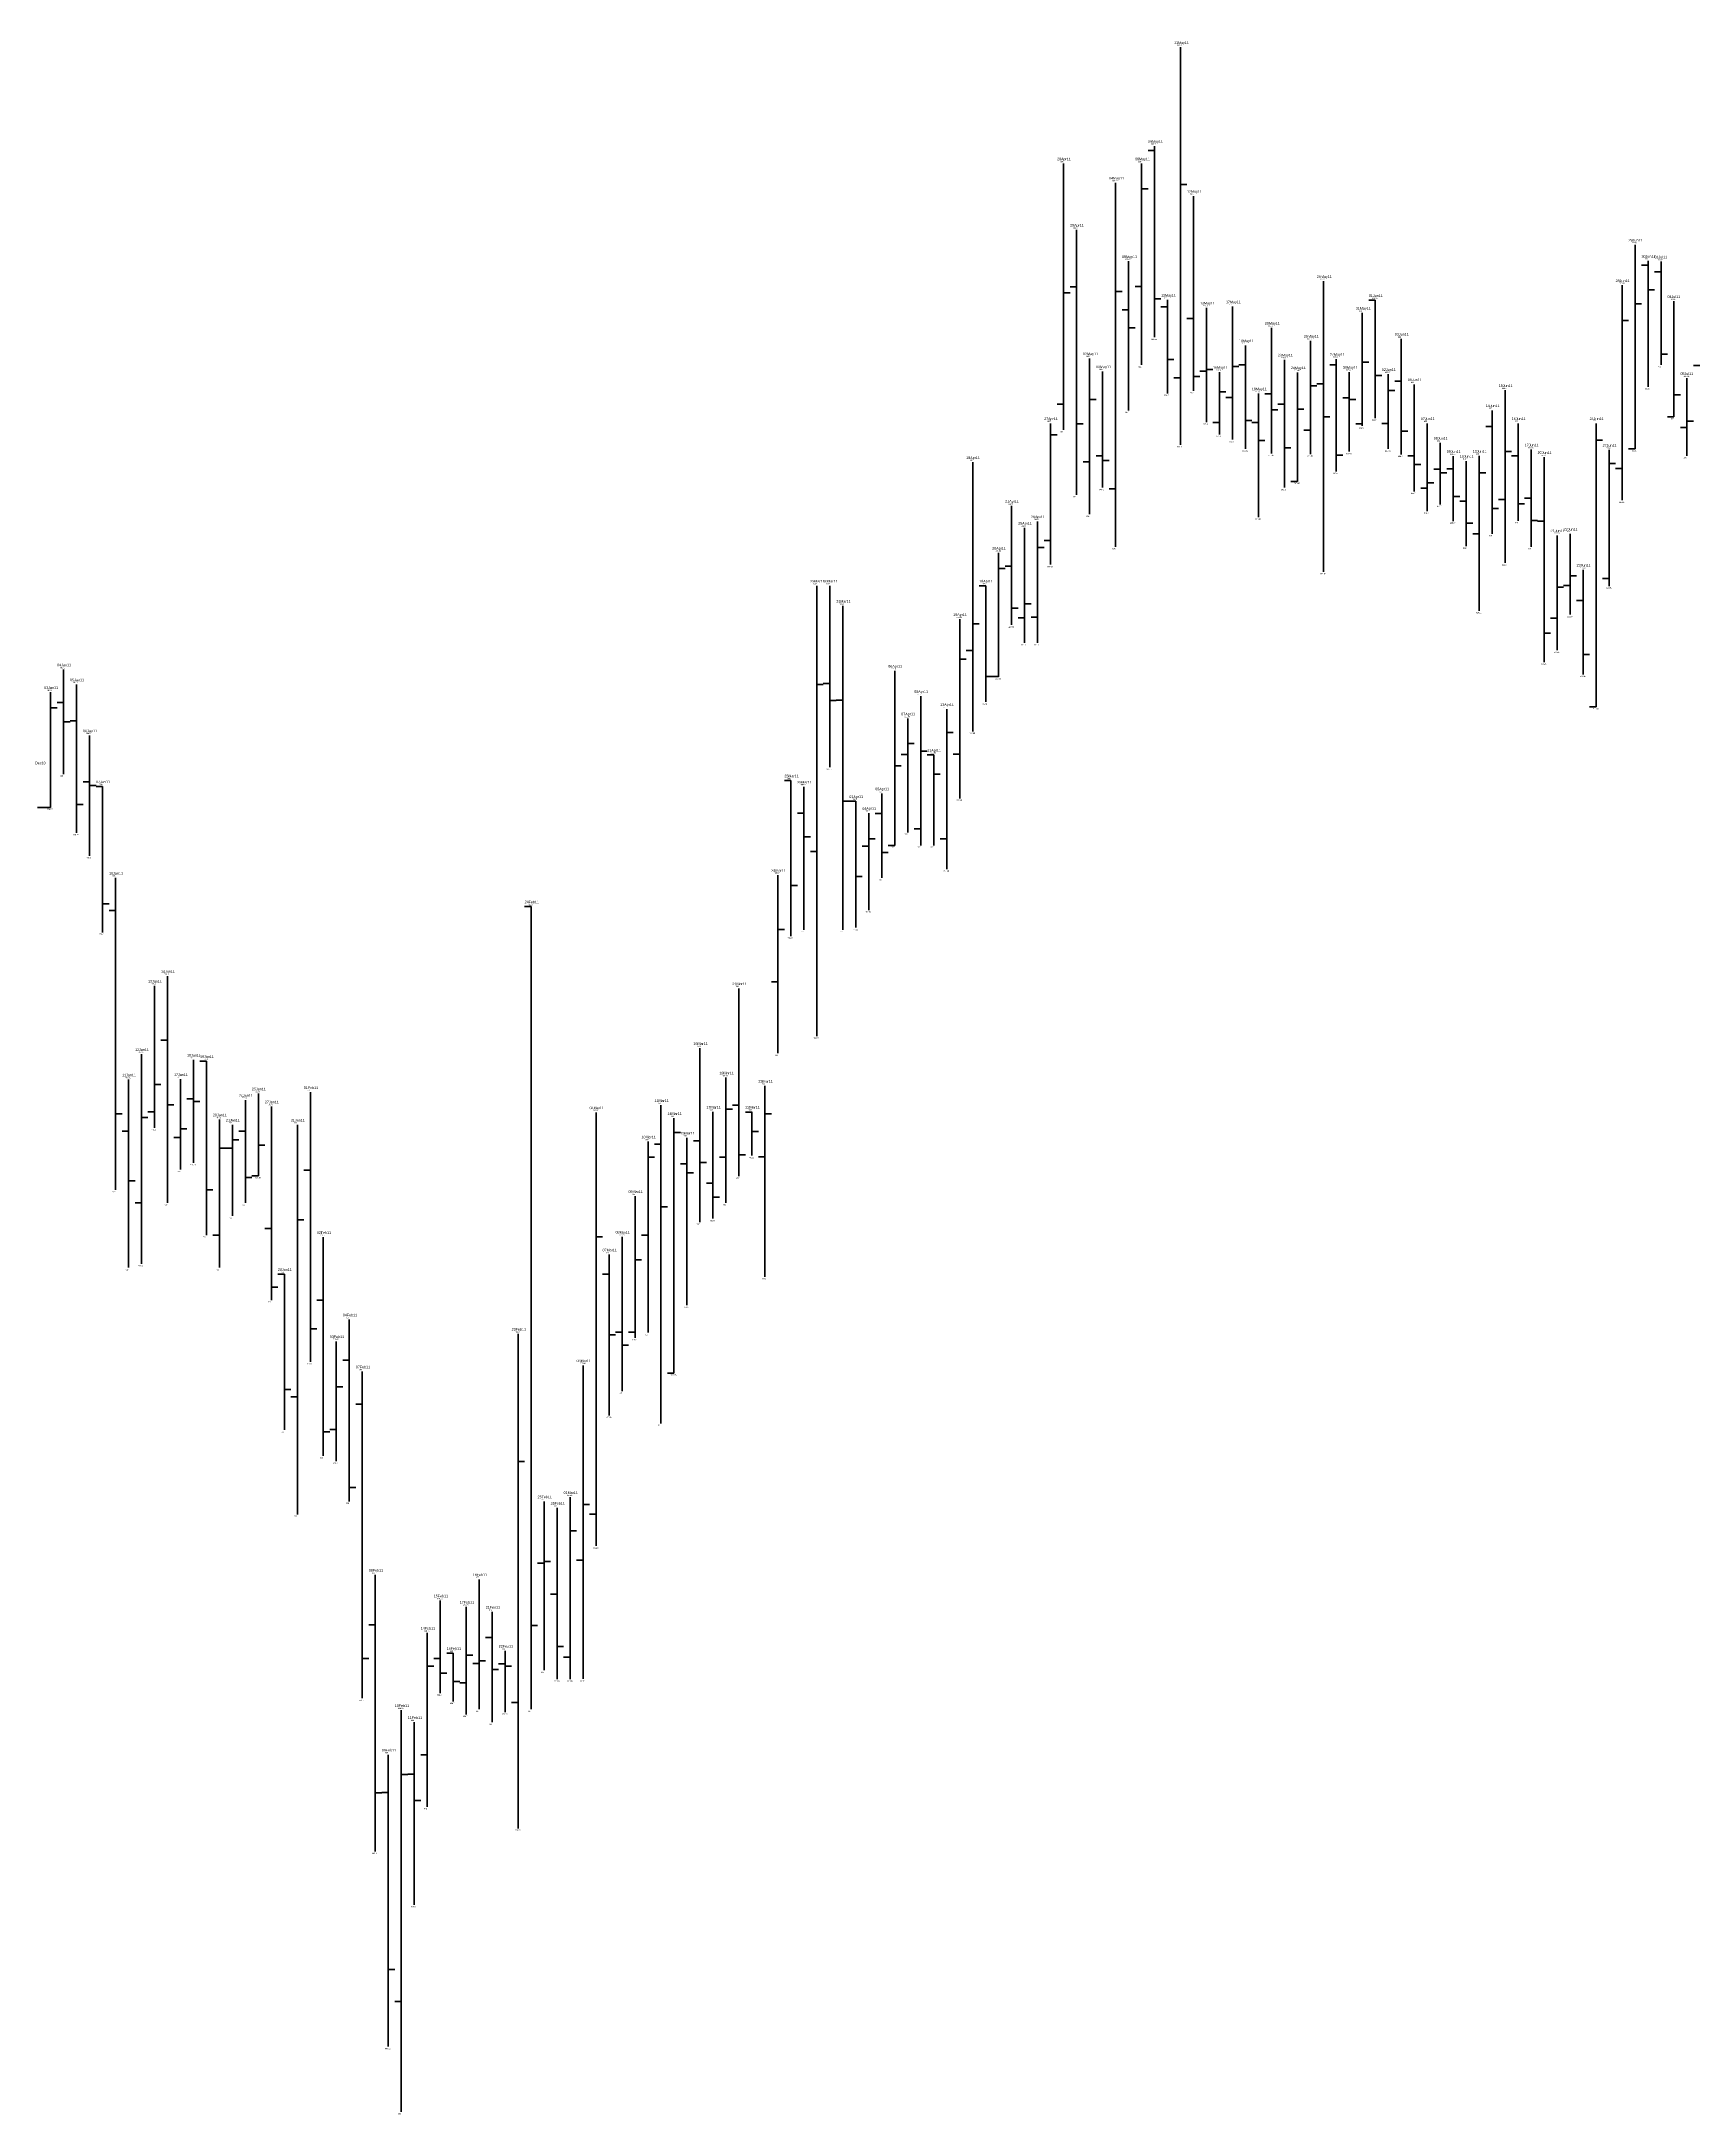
# Model space of a CAD drawing. Header units: inches. Extents: x 0 to 30000, y -20 to 2443.
# Drawn here: x 3976.3 to 4103.5, y 297.3 to 456.9 of the extents above; entities that cross this region are included whole.
import ezdxf

# ---------------------------------------------------------------- set-up
doc = ezdxf.new("R2010")
doc.units = ezdxf.units.IN
doc.header["$MEASUREMENT"] = 0
for name, color, linetype in [('DATE', 7, 'Continuous'), ('Graph', 7, 'Continuous'), ('Rate', 7, 'Continuous')]:
    doc.layers.add(name, color=color, linetype=linetype)
doc.styles.get("Standard").update_dxf_attribs({"font": 'arial.ttf'})

msp = doc.modelspace()

# ---------------------------------------------------------------- linework, layer by layer
at = {"layer": 'Graph', "color": 3, "lineweight": 35}
for p, q in [((4064, 456.45), (4064, 425.85)), ((4055, 447.5), (4055, 427)), ((4061, 447.5), (4061, 432)), ((4059, 446.025), (4059, 418)), ((4061, 445.55), (4061.5, 445.55)), ((4064, 445.875), (4064.5, 445.875)), ((4099, 441.25), (4099, 425.55)), ((4055, 437.55), (4055.5, 437.55)), ((4059, 437.65), (4059.5, 437.65)), ((4061, 438.025), (4060.5, 438.025)), ((4098, 438.125), (4098, 421.575)), ((4066, 436.4), (4066, 427.6)), ((4068, 436.5), (4068, 426.25)), ((4078, 436), (4078, 427.3)), ((4099, 436.7), (4099.5, 436.7)), ((4102, 436.9), (4102, 428)), ((4098, 435.425), (4098.5, 435.425)), ((4074, 433.85), (4074, 425.125)), ((4057, 432.5), (4057, 420.5)), ((4064, 431), (4063.5, 431)), ((4066, 431.525), (4065.5, 431.525)), ((4066, 431.65), (4066.5, 431.65)), ((4067, 431.45), (4067, 426.65)), ((4068, 431.875), (4068.5, 431.875)), ((4073, 431.425), (4073, 423.025)), ((4078, 432.2), (4078.5, 432.2)), ((4080, 431.275), (4080, 425.525)), ((4103, 430.975), (4103, 425)), ((4067, 429.925), (4067.5, 429.925)), ((4068, 429.5), (4067.5, 429.5)), ((4074, 430.4), (4074.5, 430.4)), ((4080, 430.025), (4080.5, 430.025)), ((4089, 430.05), (4089, 416.75)), ((4102, 429.7), (4102.5, 429.7)), ((4055, 428.975), (4054.5, 428.975)), ((4057, 429.325), (4057.5, 429.325)), ((4073, 428.6), (4073.5, 428.6)), ((4102, 428), (4101.5, 428)), ((4054, 427.5), (4054, 416.625)), ((4054, 426.625), (4054.5, 426.625)), ((4067, 427.575), (4066.5, 427.575)), ((4074, 426.975), (4073.5, 426.975)), ((4078, 427.45), (4077.5, 427.45)), ((4080, 427.5), (4079.5, 427.5)), ((4083, 427.5), (4083, 420.75)), ((4096, 427.5), (4096, 405.675)), ((4096, 426.2), (4096.5, 426.2)), ((4103, 427.175), (4102.5, 427.175)), ((4103, 427.675), (4103.5, 427.675)), ((4087, 425), (4087, 413.075)), ((4089, 425.325), (4089.5, 425.325)), ((4097, 425.45), (4097, 414.975)), ((4099, 425.55), (4098.5, 425.55)), ((4048, 424.5), (4048, 403.775)), ((4057, 424.525), (4056.5, 424.525)), ((4073, 423.025), (4072.5, 423.025)), ((4087, 423.7), (4087.5, 423.7)), ((4097, 424.4), (4097.5, 424.4)), ((4098, 424.025), (4097.5, 424.025)), ((4059, 422.45), (4058.5, 422.45)), ((4083, 422.5), (4082.5, 422.5)), ((4083, 422.925), (4083.5, 422.925)), ((4089, 421.625), (4088.5, 421.625)), ((4053, 419.95), (4053, 410.6)), ((4052, 419.45), (4052, 410.6)), ((4054, 418.475), (4053.5, 418.475)), ((4087, 419), (4086.5, 419)), ((4093, 418.875), (4093, 410.025)), ((4094, 419), (4094, 412.775)), ((4050, 417.525), (4050, 407.975)), ((4053, 417.95), (4053.5, 417.95)), ((4036, 415), (4036, 380.325)), ((4050, 416.325), (4050.5, 416.325)), ((4094, 415.025), (4093.5, 415.025)), ((4094, 415.75), (4094.5, 415.75)), ((4097, 415.55), (4096.5, 415.55)), ((4052, 413.6), (4052.5, 413.6)), ((4093, 414.9), (4093.5, 414.9)), ((4047, 412.425), (4047, 398.625)), ((4048, 412.075), (4048.5, 412.075)), ((4052, 412.525), (4051.5, 412.525)), ((4053, 412.575), (4052.5, 412.575)), ((4093, 412.5), (4092.5, 412.5)), ((4047, 409.35), (4047.5, 409.35)), ((4048, 410), (4047.5, 410)), ((4036, 407.4), (4036.5, 407.4)), ((4042, 408.45), (4042, 395)), ((4050, 408), (4049.5, 408)), ((3977, 406.8), (3977, 397.925)), ((3977, 405.6), (3977.5, 405.6)), ((4044, 406.5), (4044, 395)), ((4046, 405.5), (4046, 393.175)), ((4096, 405.675), (4095.5, 405.675)), ((4043, 404.775), (4043, 396)), ((4043, 402.85), (4043.5, 402.85)), ((4044, 402.25), (4044.5, 402.25)), ((4046, 403.7), (4046.5, 403.7)), ((4042, 401.125), (4042.5, 401.125)), ((4043, 402), (4042.5, 402)), ((4047, 402.025), (4046.5, 402.025)), ((3977, 397.925), (3976.5, 397.925)), ((4040, 397.5), (4040, 390.025)), ((4044, 396.275), (4043.5, 396.275)), ((4036, 394.525), (4035.5, 394.525)), ((4040, 394.95), (4039.5, 394.95)), ((4040, 395.525), (4040.5, 395.525)), ((4042, 395), (4041.5, 395)), ((4046, 395.525), (4045.5, 395.525)), ((4033, 392.725), (4033, 379)), ((4033, 388.525), (4033.5, 388.525)), ((3985, 384.2), (3985, 373.25)), ((4033, 384.5), (4032.5, 384.5)), ((3984, 378.925), (3984, 362.8)), ((3987, 377), (3987, 370.05)), ((4029, 377.125), (4029, 367.5)), ((3985, 376.6), (3985.5, 376.6)), ((3993, 375.9), (3993, 369.575)), ((4032, 376.5), (4032, 361.8)), ((3984, 374.05), (3984.5, 374.05)), ((3985, 374.5), (3984.5, 374.5)), ((3990, 373.9), (3990, 362.5)), ((3991, 373.5), (3991, 366.5)), ((3996, 373.5), (3996, 343.5)), ((4019, 374.45), (4019, 341.075)), ((4025, 374), (4025, 354.375)), ((4029, 374.7), (4029.5, 374.7)), ((4032, 374.35), (4032.5, 374.35)), ((3987, 372.525), (3986.5, 372.525)), ((3987, 373.175), (3987.5, 373.175)), ((3991, 372.35), (3991.5, 372.35)), ((3993, 371.925), (3993.5, 371.925)), ((4023, 372.2), (4023, 357.5)), ((4025, 372.9), (4025.5, 372.9)), ((3990, 371.7), (3990.5, 371.7)), ((3991, 371.7), (3990.5, 371.7)), ((4023, 371), (4023.5, 371)), ((4029, 371), (4028.5, 371)), ((4032, 371.025), (4031.5, 371.025)), ((3993, 369.575), (3992.5, 369.575)), ((3984, 367.5), (3983.5, 367.5)), ((4022, 368), (4022, 357.1)), ((3996, 366.175), (3996.5, 366.175)), ((3990, 365), (3989.5, 365)), ((4019, 364.875), (4019.5, 364.875)), ((4023, 365), (4022.5, 365)), ((4022, 363.1), (4022.5, 363.1)), ((4022, 357.525), (4021.5, 357.525)), ((3999, 356.825), (3999, 347.6)), ((4013, 357.4), (4013, 319.325)), ((4018, 354.975), (4018, 330.85)), ((4025, 354.375), (4024.5, 354.375)), ((3999, 353.325), (3999.5, 353.325)), ((3996, 352.55), (3995.5, 352.55)), ((3999, 350.05), (3998.5, 350.05)), ((4013, 347.575), (4013.5, 347.575)), ((4017, 344.825), (4017, 330.825)), ((4015, 344.5), (4015, 331.5)), ((4018, 344.275), (4018.5, 344.275)), ((4019, 343.525), (4018.5, 343.525)), ((4017, 342.225), (4017.5, 342.225)), ((4018, 339.975), (4017.5, 339.975)), ((4010, 338.5), (4010, 328.5)), ((4015, 339.75), (4014.5, 339.75)), ((4015, 339.875), (4015.5, 339.875)), ((4009, 336.375), (4009, 328.1)), ((4006, 334.375), (4006, 321)), ((4009, 332.675), (4009.5, 332.675)), ((4010, 332.025), (4009.5, 332.025)), ((4010, 332.225), (4010.5, 332.225)), ((4017, 332.5), (4016.5, 332.5)), ((4006, 331.825), (4006.5, 331.825)), ((4009, 330.525), (4008.5, 330.525)), ((4013, 329.025), (4012.5, 329.025)), ((4004, 328.425), (4004, 297.5)), ((4006, 325), (4005.5, 325)), ((4004, 323.475), (4004.5, 323.475)), ((4004, 306), (4003.5, 306))]:
    msp.add_line(p, q, dxfattribs=at)
at = {"layer": 'Graph', "color": 1, "lineweight": 35}
for p, q in [((4062, 448.5), (4061.5, 448.5)), ((4062, 448.85), (4062, 434.125)), ((4065, 445), (4065, 430)), ((4056, 442.4), (4056, 422)), ((4060, 439.975), (4060, 428.5)), ((4100, 439.675), (4099.5, 439.675)), ((4100, 440), (4100, 430.3)), ((4101, 439.175), (4100.5, 439.175)), ((4101, 439.95), (4101, 432)), ((4056, 438), (4055.5, 438)), ((4075, 438.45), (4075, 416.075)), ((4100, 437.775), (4100.5, 437.775)), ((4060, 436.25), (4059.5, 436.25)), ((4062, 437.075), (4062.5, 437.075)), ((4063, 436.475), (4062.5, 436.475)), ((4063, 437), (4063, 429.8)), ((4079, 436.975), (4078.5, 436.975)), ((4079, 436.975), (4079, 427.9)), ((4060, 434.85), (4060.5, 434.85)), ((4065, 435.575), (4064.5, 435.575)), ((4071, 434.85), (4071, 425.175)), ((4069, 433.5), (4069, 425.525)), ((4081, 434), (4081, 425.1)), ((4101, 432.825), (4101.5, 432.825)), ((4058, 431.5), (4058, 422.55)), ((4063, 432.425), (4063.5, 432.425)), ((4065, 431.1), (4065.5, 431.1)), ((4069, 432), (4068.5, 432)), ((4072, 432.4), (4072, 422.55)), ((4076, 432), (4075.5, 432)), ((4076, 432.45), (4076, 423.8)), ((4077, 431.45), (4077, 425.325)), ((4079, 431.175), (4079.5, 431.175)), ((4104, 431.95), (4103.5, 431.95)), ((4070, 429.8), (4070, 420.275)), ((4071, 429.775), (4070.5, 429.775)), ((4075, 430.55), (4074.5, 430.55)), ((4077, 429.475), (4076.5, 429.475)), ((4081, 430.75), (4080.5, 430.75)), ((4082, 430.5), (4082, 422.25)), ((4071, 428.55), (4071.5, 428.55)), ((4072, 428.975), (4071.5, 428.975)), ((4075, 428), (4075.5, 428)), ((4077, 429.325), (4077.5, 429.325)), ((4088, 428.5), (4088, 419)), ((4056, 427.45), (4056.5, 427.45)), ((4069, 427.725), (4069.5, 427.725)), ((4070, 427.575), (4069.5, 427.575)), ((4070, 426.175), (4070.5, 426.175)), ((4081, 426.9), (4081.5, 426.9)), ((4088, 427.25), (4087.5, 427.25)), ((4090, 427.5), (4090, 420)), ((4058, 425), (4057.5, 425)), ((4058, 424.65), (4058.5, 424.65)), ((4072, 425.625), (4072.5, 425.625)), ((4076, 425.05), (4076.5, 425.05)), ((4082, 425), (4081.5, 425)), ((4084, 426), (4084, 421.25)), ((4085, 424.975), (4085, 419.975)), ((4086, 424.6), (4086, 418.05)), ((4090, 425), (4089.5, 425)), ((4091, 425.475), (4091, 418)), ((4092, 424.9), (4092, 409.125)), ((4082, 424.325), (4082.5, 424.325)), ((4084, 423.975), (4083.5, 423.975)), ((4084, 423.7), (4084.5, 423.7)), ((4085, 424), (4084.5, 424)), ((4085, 421.875), (4085.5, 421.875)), ((4086, 421.5), (4085.5, 421.5)), ((4091, 421.75), (4090.5, 421.75)), ((4051, 421.15), (4051, 411.975)), ((4086, 419.825), (4086.5, 419.825)), ((4088, 420.95), (4088.5, 420.95)), ((4090, 421.3), (4090.5, 421.3)), ((4091, 420.025), (4091.5, 420.025)), ((4092, 419.975), (4091.5, 419.975)), ((4037, 415), (4037, 401.025)), ((4049, 415), (4048.5, 415)), ((4049, 415), (4049, 406.05)), ((4051, 416.5), (4050.5, 416.5)), ((4095, 416.225), (4095, 408.175)), ((4038, 413.45), (4038, 388.5)), ((4095, 413.85), (4094.5, 413.85)), ((4051, 413.275), (4051.5, 413.275)), ((4092, 411.35), (4092.5, 411.35)), ((4095, 409.7), (4095.5, 409.7)), ((3978, 408.55), (3978, 400.5)), ((3979, 407.4), (3979, 395.975)), ((4037, 407.475), (4036.5, 407.475)), ((4049, 408), (4049.5, 408)), ((3978, 406), (3977.5, 406)), ((4037, 406.15), (4037.5, 406.15)), ((4038, 406.175), (4037.5, 406.175)), ((3978, 404.525), (3978.5, 404.525)), ((3979, 404.6), (3978.5, 404.6)), ((3980, 403.475), (3980, 394.2)), ((4045, 401.975), (4044.5, 401.975)), ((4045, 401.975), (4045, 395)), ((3980, 399.9), (3979.5, 399.9)), ((3980, 399.625), (3980.5, 399.625)), ((3981, 399.55), (3980.5, 399.55)), ((3981, 399.55), (3981, 388.3)), ((4034, 400), (4033.5, 400)), ((4034, 400), (4034, 388.025)), ((4035, 399.525), (4035, 388.5)), ((4045, 400.5), (4045.5, 400.5)), ((3976, 397.925), (3976.5, 397.925)), ((3979, 398.15), (3979.5, 398.15)), ((4035, 397.5), (4034.5, 397.5)), ((4038, 398.4), (4038.5, 398.4)), ((4039, 398.4), (4038.5, 398.4)), ((4039, 398.4), (4039, 388.675)), ((4041, 397.45), (4040.5, 397.45)), ((4041, 399), (4041, 392.5)), ((4035, 395.675), (4035.5, 395.675)), ((4041, 394.45), (4041.5, 394.45)), ((3982, 392.5), (3982, 368.5)), ((4034, 391.925), (4034.5, 391.925)), ((4039, 392.6), (4039.5, 392.6)), ((3981, 390.5), (3981.5, 390.5)), ((3982, 390), (3981.5, 390)), ((4014, 390.3), (4013.5, 390.3)), ((4014, 390.3), (4014, 328.5)), ((3986, 384.95), (3986, 367.5)), ((4030, 384), (4030, 369.55)), ((3986, 380), (3985.5, 380)), ((3988, 378.5), (3988, 370.575)), ((3989, 378.4), (3988.5, 378.4)), ((3989, 378.4), (3989, 365)), ((4027, 379.4), (4027, 366)), ((3983, 376.975), (3983, 362.5)), ((3988, 375.5), (3987.5, 375.5)), ((3988, 375.3), (3988.5, 375.3)), ((3992, 375.4), (3992, 367.5)), ((3997, 376), (3997, 355.25)), ((3982, 374.35), (3982.5, 374.35)), ((3986, 375.025), (3986.5, 375.025)), ((3994, 374.9), (3994, 360)), ((4024, 375), (4024, 350.5)), ((4028, 374.5), (4028, 366.275)), ((4030, 375), (4029.5, 375)), ((4031, 374.475), (4030.5, 374.475)), ((4031, 374.5), (4031, 371.125)), ((3983, 373), (3982.5, 373)), ((3992, 373), (3991.5, 373)), ((4024, 372), (4023.5, 372)), ((4026, 372.5), (4026, 359.6)), ((4027, 372.25), (4026.5, 372.25)), ((4031, 372.975), (4031.5, 372.975)), ((4026, 370.5), (4025.5, 370.5)), ((4027, 370.6), (4027.5, 370.6)), ((4030, 371.175), (4030.5, 371.175)), ((3983, 369.175), (3983.5, 369.175)), ((3992, 369.45), (3992.5, 369.45)), ((3997, 370), (3996.5, 370)), ((4026, 369.8), (4026.5, 369.8)), ((4028, 369), (4027.5, 369)), ((3989, 368.5), (3989.5, 368.5)), ((4024, 367.175), (4024.5, 367.175)), ((4028, 367.925), (4028.5, 367.925)), ((3994, 365.5), (3993.5, 365.5)), ((3998, 364.85), (3998, 348)), ((4021, 364.875), (4021, 353)), ((4020, 363.5), (4020, 351.125)), ((3994, 361), (3994.5, 361)), ((3995, 362), (3994.5, 362)), ((3995, 362), (3995, 350)), ((4020, 362), (4019.5, 362)), ((3998, 360), (3997.5, 360)), ((3997, 357.8), (3997.5, 357.8)), ((4000, 358.5), (4000, 344.5)), ((4021, 357.525), (4020.5, 357.525)), ((4020, 357.325), (4020.5, 357.325)), ((4021, 356.525), (4021.5, 356.525)), ((4000, 355.375), (3999.5, 355.375)), ((4001, 354.5), (4001, 329.35)), ((3995, 353.125), (3995.5, 353.125)), ((4001, 352), (4000.5, 352)), ((3998, 349.85), (3998.5, 349.85)), ((4000, 345.575), (4000.5, 345.575)), ((4016, 344), (4016, 330.825)), ((4002, 338.85), (4002, 317.55)), ((4007, 336.875), (4007, 329.75)), ((4016, 337.35), (4015.5, 337.35)), ((4011, 336), (4011, 327.5)), ((4002, 335), (4001.5, 335)), ((4011, 334.025), (4010.5, 334.025)), ((4014, 334.95), (4014.5, 334.95)), ((4001, 332.4), (4001.5, 332.4)), ((4007, 332.4), (4006.5, 332.4)), ((4008, 332.825), (4007.5, 332.825)), ((4008, 332.825), (4008, 329.1)), ((4012, 332), (4011.5, 332)), ((4012, 333), (4012, 328.275)), ((4016, 333.325), (4016.5, 333.325)), ((4007, 331.275), (4007.5, 331.275)), ((4008, 330.625), (4008.5, 330.625)), ((4011, 331.55), (4011.5, 331.55)), ((4012, 331.825), (4012.5, 331.825)), ((4005, 327.5), (4005, 313.45)), ((4003, 325), (4003, 302.525)), ((4005, 323.5), (4004.5, 323.5)), ((4002, 322.075), (4002.5, 322.075)), ((4003, 322.1), (4002.5, 322.1)), ((4005, 321.475), (4005.5, 321.475)), ((4003, 308.475), (4003.5, 308.475))]:
    msp.add_line(p, q, dxfattribs=at)

# ---------------------------------------------------------------- texts
at = {"layer": 'DATE'}
for s, p in [('11May11', (4063.5, 456.7)), ('09May11', (4061.5, 449.1)), ('28Apr11', (4054.5, 447.75)), ('06May11', (4060.5, 447.75)), ('04May11', (4058.5, 446.275)), ('12May11', (4064.5, 445.25)), ('29Apr11', (4055.5, 442.65)), ('29Jun11', (4098.5, 441.5)), ('05May11', (4059.5, 440.225)), ('30Jun11', (4099.5, 440.25)), ('01Jul11', (4100.5, 440.2)), ('10May11', (4062.5, 437.25)), ('26May11', (4074.5, 438.7)), ('01Jun11', (4078.5, 437.225)), ('28Jun11', (4097.5, 438.375)), ('04Jul11', (4101.5, 437.15)), ('13May11', (4065.5, 436.65)), ('17May11', (4067.5, 436.75)), ('31May11', (4077.5, 436.25)), ('20May11', (4070.5, 435.1)), ('25May11', (4073.5, 434.1)), ('03Jun11', (4080.5, 434.25)), ('02May11', (4056.5, 432.75)), ('18May11', (4068.5, 433.75)), ('23May11', (4071.5, 432.65)), ('27May11', (4075.5, 432.7)), ('03May11', (4057.5, 431.75)), ('16May11', (4066.5, 431.7)), ('24May11', (4072.5, 431.675)), ('30May11', (4076.5, 431.7)), ('02Jun11', (4079.5, 431.525)), ('06Jun11', (4081.5, 430.75)), ('05Jul11', (4102.5, 431.225)), ('19May11', (4069.5, 430.05)), ('15Jun11', (4088.5, 430.3)), ('27Apr11', (4053.5, 427.75)), ('07Jun11', (4082.5, 427.75)), ('14Jun11', (4087.5, 428.75)), ('16Jun11', (4089.5, 427.75)), ('24Jun11', (4095.5, 427.75)), ('08Jun11', (4083.5, 426.25)), ('18Apr11', (4047.5, 424.75)), ('09Jun11', (4084.5, 425.225)), ('10Jun11', (4085.5, 424.85)), ('13Jun11', (4086.5, 425.25)), ('17Jun11', (4090.5, 425.725)), ('20Jun11', (4091.5, 425.15)), ('27Jun11', (4096.5, 425.7)), ('21Apr11', (4050.5, 421.4)), ('25Apr11', (4051.5, 419.7)), ('26Apr11', (4052.5, 420.2)), ('21Jun11', (4092.5, 419.125)), ('22Jun11', (4093.5, 419.25)), ('20Apr11', (4049.5, 417.775)), ('23Jun11', (4094.5, 416.475)), ('29Mar11', (4035.5, 415.25)), ('30Mar11', (4036.5, 415.25)), ('19Apr11', (4048.5, 415.25)), ('31Mar11', (4037.5, 413.7)), ('15Apr11', (4046.5, 412.675)), ('04Jan11', (3977.5, 408.8)), ('06Apr11', (4041.5, 408.7)), ('03Jan11', (3976.5, 407.05)), ('05Jan11', (3978.5, 407.65)), ('08Apr11', (4043.5, 406.75)), ('13Apr11', (4045.5, 405.75)), ('06Jan11', (3979.5, 403.725)), ('07Apr11', (4042.5, 405.025)), ('11Apr11', (4044.5, 402.225)), ('31Dec10', (3975.5, 401.25)), ('07Jan11', (3980.5, 399.8)), ('25Mar11', (4033.5, 400.25)), ('28Mar11', (4034.5, 399.775)), ('05Apr11', (4040.5, 399.25)), ('01Apr11', (4038.5, 398.65)), ('04Apr11', (4039.5, 397.75)), ('10Jan11', (3981.5, 392.75)), ('24Mar11', (4032.5, 392.975)), ('24Feb11', (4013.5, 390.55)), ('13Jan11', (3984.5, 384.45)), ('14Jan11', (3985.5, 385.2)), ('21Mar11', (4029.5, 384.25)), ('16Mar11', (4026.5, 379.65)), ('12Jan11', (3983.5, 379.175)), ('18Jan11', (3987.5, 378.75)), ('19Jan11', (3988.5, 378.65)), ('11Jan11', (3982.5, 377.225)), ('17Jan11', (3986.5, 377.25)), ('18Mar11', (4028.5, 377.375)), ('23Mar11', (4031.5, 376.75)), ('24Jan11', (3991.5, 375.65)), ('25Jan11', (3992.5, 376.15)), ('27Jan11', (3993.5, 375.15)), ('01Feb11', (3996.5, 376.25)), ('11Mar11', (4023.5, 375.25)), ('20Jan11', (3989.5, 374.15)), ('21Jan11', (3990.5, 373.75)), ('31Jan11', (3995.5, 373.75)), ('04Mar11', (4018.5, 374.7)), ('14Mar11', (4024.5, 374.25)), ('17Mar11', (4027.5, 374.75)), ('22Mar11', (4030.5, 374.75)), ('10Mar11', (4022.5, 372.45)), ('15Mar11', (4025.5, 372.75)), ('09Mar11', (4021.5, 368.25)), ('02Feb11', (3997.5, 365.1)), ('07Mar11', (4019.5, 363.75)), ('08Mar11', (4020.5, 365.125)), ('28Jan11', (3994.5, 362.25)), ('04Feb11', (3999.5, 358.75)), ('23Feb11', (4012.5, 357.65)), ('03Feb11', (3998.5, 357.075)), ('07Feb11', (4000.5, 354.75)), ('03Mar11', (4017.5, 355.225)), ('25Feb11', (4014.5, 344.75)), ('01Mar11', (4016.5, 345.075)), ('28Feb11', (4015.5, 344.25)), ('08Feb11', (4001.5, 339.1)), ('18Feb11', (4009.5, 338.75)), ('15Feb11', (4006.5, 337.125)), ('17Feb11', (4008.5, 336.625)), ('21Feb11', (4010.5, 336.25)), ('14Feb11', (4005.5, 334.625)), ('16Feb11', (4007.5, 333.075)), ('22Feb11', (4011.5, 333.25)), ('10Feb11', (4003.5, 328.675)), ('11Feb11', (4004.5, 327.75)), ('09Feb11', (4002.5, 325.25))]:
    msp.add_text(s, height=0.2, dxfattribs=at).set_placement(p)
at = {"layer": 'Rate'}
for s, p in [('912.9', (4063.75, 456.55)), ('897.7', (4061.75, 448.95)), ('895', (4054.75, 447.6)), ('895', (4060.75, 447.6)), ('892.05', (4058.75, 446.125)), ('890', (4064.75, 445.1)), ('884.8', (4055.75, 442.5)), ('882.5', (4098.75, 441.35)), ('879.95', (4059.75, 440.075)), ('880', (4099.75, 440.1)), ('879.9', (4100.75, 440.05)), ('876.9', (4074.75, 438.55)), ('876.25', (4097.75, 438.225)), ('874', (4062.75, 437.1)), ('872.8', (4065.75, 436.5)), ('873', (4067.75, 436.6)), ('872', (4077.75, 436.1)), ('873.95', (4078.75, 437.075)), ('873.8', (4101.75, 437)), ('869.7', (4070.75, 434.95)), ('868', (4080.75, 434.1)), ('865', (4056.75, 432.6)), ('868.25', (4061.75, 433.925)), ('867', (4068.75, 433.6)), ('864.8', (4071.75, 432.5)), ('867.7', (4073.75, 433.95)), ('864.9', (4075.75, 432.55)), ('863', (4057.75, 431.6)), ('864', (4060.75, 431.8)), ('862.9', (4066.75, 431.55)), ('862.85', (4072.75, 431.525)), ('862.9', (4076.75, 431.55)), ('862.55', (4079.75, 431.375)), ('864', (4100.75, 431.8)), ('861.95', (4102.75, 431.075)), ('859.6', (4062.75, 429.6)), ('860', (4064.75, 429.8)), ('859.6', (4069.75, 429.9)), ('861', (4081.75, 430.6)), ('860.1', (4088.75, 430.15)), ('860.6', (4099.75, 430.1)), ('857', (4059.75, 428.3)), ('855.8', (4078.75, 427.7)), ('857', (4087.75, 428.6)), ('856', (4101.75, 427.8)), ('855', (4053.75, 427.6)), ('854', (4054.75, 426.8)), ('855.2', (4065.75, 427.4)), ('853.3', (4066.75, 426.45)), ('852.5', (4067.75, 426.05)), ('854.6', (4077.75, 427.1)), ('855', (4082.75, 427.6)), ('852', (4083.75, 426.1)), ('855', (4089.75, 427.6)), ('855', (4095.75, 427.6)), ('849', (4047.75, 424.6)), ('851.7', (4063.75, 425.65)), ('851.05', (4068.75, 425.325)), ('850.35', (4070.75, 424.975)), ('850.25', (4073.75, 424.925)), ('850.65', (4076.75, 425.125)), ('851.05', (4079.75, 425.325)), ('850.2', (4080.75, 424.9)), ('849.95', (4084.75, 425.075)), ('849.2', (4085.75, 424.7)), ('850', (4086.75, 425.1)), ('850.95', (4090.75, 425.575)), ('849.8', (4091.75, 425)), ('850.9', (4096.75, 425.55)), ('851.1', (4098.75, 425.35)), ('850', (4102.75, 424.8)), ('847.6', (4075.75, 423.6)), ('842.3', (4050.75, 421.25)), ('844', (4055.75, 421.8)), ('845.1', (4057.75, 422.35)), ('845.1', (4071.75, 422.35)), ('846.05', (4072.75, 422.825)), ('844.5', (4081.75, 422.05)), ('843.15', (4097.75, 421.375)), ('839.9', (4052.75, 420.05)), ('841', (4056.75, 420.3)), ('840.55', (4069.75, 420.075)), ('841.5', (4082.75, 420.55)), ('842.5', (4083.75, 421.05)), ('839.95', (4084.75, 419.775)), ('840', (4089.75, 419.8)), ('838.9', (4051.75, 419.55)), ('838', (4087.75, 418.8)), ('837.75', (4092.75, 418.975)), ('838', (4093.75, 419.1)), ('835.05', (4049.75, 417.625)), ('836', (4058.75, 417.8)), ('836.1', (4085.75, 417.85)), ('833.5', (4088.75, 416.55)), ('836', (4090.75, 417.8)), ('830', (4035.75, 415.1)), ('830', (4036.75, 415.1)), ('830', (4048.75, 415.1)), ('833.25', (4053.75, 416.425)), ('832.15', (4074.75, 415.875)), ('832.45', (4094.75, 416.325)), ('826.9', (4037.75, 413.55)), ('829.95', (4096.75, 414.775)), ('824.85', (4046.75, 412.525)), ('823.95', (4050.75, 411.775)), ('826.15', (4086.75, 412.875)), ('825.55', (4093.75, 412.575)), ('821.2', (4051.75, 410.4)), ('821.2', (4052.75, 410.4)), ('817.1', (3977.75, 408.65)), ('816.9', (4041.75, 408.55)), ('818.25', (4091.75, 408.925)), ('820.05', (4092.75, 409.825)), ('813.6', (3976.75, 406.9)), ('814.8', (3978.75, 407.5)), ('815.95', (4049.75, 407.775)), ('816.35', (4094.75, 407.975)), ('813', (4043.75, 406.6)), ('811', (4045.75, 405.6)), ('812.1', (4048.75, 405.85)), ('811.35', (4095.75, 405.475)), ('809.55', (4042.75, 404.875)), ('806.95', (3979.75, 403.575)), ('807.55', (4047.75, 403.575)), ('802.05', (4036.75, 400.825)), ('803.95', (4044.75, 402.075)), ('801', (3977.75, 400.3)), ('799.1', (3980.75, 399.65)), ('800', (4033.75, 400.1)), ('799.05', (4034.75, 399.625)), ('798', (4040.75, 399.1)), ('795.85', (3976.75, 397.725)), ('796.8', (4038.75, 398.5)), ('795', (4039.75, 397.6)), ('797.25', (4046.75, 398.425)), ('791.95', (3978.75, 395.775)), ('792', (4042.75, 395.8)), ('790', (4041.75, 394.8)), ('790', (4043.75, 394.8)), ('790', (4044.75, 394.8)), ('788.4', (3979.75, 394)), ('785', (3981.75, 392.6)), ('785.45', (4032.75, 392.825)), ('786.35', (4045.75, 392.975)), ('785', (4040.75, 392.3)), ('780.6', (4013.75, 390.4)), ('780.05', (4039.75, 389.825)), ('776.6', (3980.75, 388.1)), ('776.05', (4033.75, 387.825)), ('777', (4034.75, 388.3)), ('777', (4037.75, 388.3)), ('777.35', (4038.75, 388.475)), ('769.9', (3985.75, 385.05)), ('768.4', (3984.75, 384.3)), ('768', (4029.75, 384.1)), ('760.65', (4035.75, 380.125)), ('757.85', (3983.75, 379.025)), ('757', (3987.75, 378.6)), ('756.8', (3988.75, 378.5)), ('758.8', (4026.75, 379.5)), ('758', (4032.75, 378.8)), ('753.95', (3982.75, 377.075)), ('754', (3986.75, 377.1)), ('754.25', (4028.75, 377.225)), ('753', (4031.75, 376.6)), ('750.8', (3991.75, 375.5)), ('751.8', (3992.75, 376)), ('749.8', (3993.75, 375)), ('752', (3996.75, 376.1)), ('750', (4023.75, 375.1)), ('747.8', (3989.75, 374)), ('747', (3990.75, 373.6)), ('747', (3995.75, 373.6)), ('748.9', (4018.75, 374.55)), ('748', (4024.75, 374.1)), ('749', (4027.75, 374.6)), ('749', (4030.75, 374.6)), ('746.5', (3984.75, 373.05)), ('744.4', (4022.75, 372.3)), ('745', (4025.75, 372.6)), ('741.15', (3987.75, 370.375)), ('742.25', (4030.75, 370.925)), ('740.1', (3986.75, 369.85)), ('739.15', (3992.75, 369.375)), ('739.1', (4029.75, 369.35)), ('737', (3981.75, 368.3)), ('735', (3985.75, 367.3)), ('735', (3991.75, 367.3)), ('736', (4021.75, 368.1)), ('735', (4028.75, 367.3)), ('733', (3990.75, 366.3)), ('732', (4026.75, 365.8)), ('732.55', (4027.75, 366.075)), ('730', (3988.75, 364.8)), ('729.7', (3997.75, 364.95)), ('729.75', (4020.75, 364.975)), ('725', (3982.75, 362.3)), ('725.6', (3983.75, 362.6)), ('725', (3989.75, 362.3)), ('727', (4019.75, 363.6)), ('724', (3994.75, 362.1)), ('723.6', (4031.75, 361.6)), ('720', (3993.75, 359.8)), ('719.2', (4025.75, 359.4)), ('717', (3999.75, 358.6)), ('714.8', (4012.75, 357.5)), ('713.65', (3998.75, 356.925)), ('714.2', (4021.75, 356.9)), ('715', (4022.75, 357.3)), ('710.5', (3996.75, 355.05)), ('709', (4000.75, 354.6)), ('709.95', (4017.75, 355.075)), ('706', (4020.75, 352.8)), ('708.75', (4024.75, 354.175)), ('700', (3994.75, 349.8)), ('702.25', (4019.75, 350.925)), ('701', (4023.75, 350.3)), ('696', (3997.75, 347.8)), ('695.2', (3998.75, 347.4)), ('689.65', (4016.75, 344.925)), ('687', (3995.75, 343.3)), ('689', (3999.75, 344.3)), ('689', (4014.75, 344.6)), ('688', (4015.75, 344.1)), ('682.15', (4018.75, 340.875)), ('677.7', (4001.75, 338.95)), ('677', (4009.75, 338.6)), ('673.75', (4006.75, 336.975)), ('672.75', (4008.75, 336.475)), ('672', (4010.75, 336.1)), ('668.75', (4005.75, 334.475)), ('665.65', (4007.75, 332.925)), ('666', (4011.75, 333.1)), ('663', (4014.75, 331.3)), ('661.65', (4015.75, 330.625)), ('661.65', (4016.75, 330.625)), ('661.7', (4017.75, 330.65)), ('658.7', (4000.75, 329.15)), ('659.5', (4006.75, 329.55)), ('658.2', (4007.75, 328.9)), ('656.85', (4003.75, 328.525)), ('655', (4004.75, 327.6)), ('656.2', (4008.75, 327.9)), ('657', (4009.75, 328.3)), ('655', (4010.75, 327.3)), ('656.55', (4011.75, 328.075)), ('657', (4013.75, 328.3)), ('650', (4002.75, 325.1)), ('642', (4005.75, 320.8)), ('638.65', (4012.75, 319.125)), ('635.1', (4001.75, 317.35)), ('626.9', (4004.75, 313.25)), ('605.05', (4002.75, 302.325)), ('595', (4003.75, 297.3))]:
    msp.add_text(s, height=0.1, dxfattribs=at).set_placement(p)

doc.saveas('drawing.dxf')
